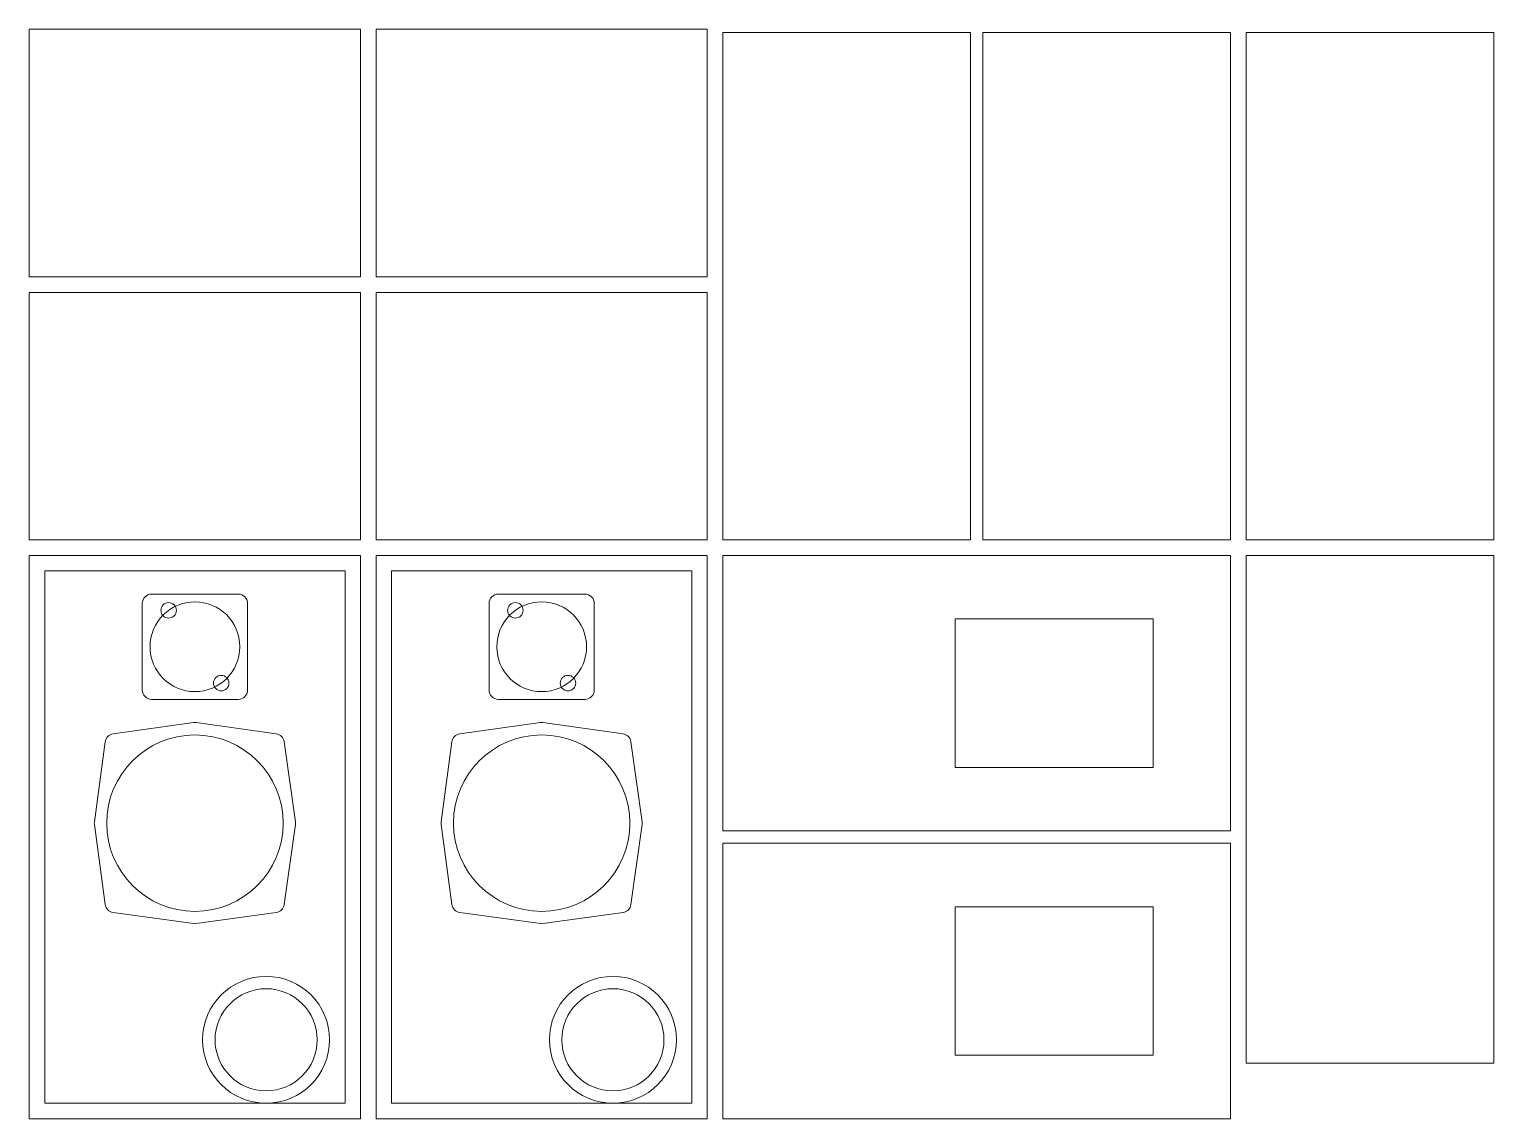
# Model space of a CAD drawing. Header units: millimetres. Extents: x -600 to 346, y -500 to 204.
import ezdxf

# ---------------------------------------------------------------- set-up
doc = ezdxf.new("R2010")
doc.units = ezdxf.units.MM
doc.header["$MEASUREMENT"] = 0
doc.layers.add('layer 1', color=7, linetype='Continuous')

msp = doc.modelspace()

# ---------------------------------------------------------------- linework, layer by layer
at = {"layer": 'layer 1', "color": 250, "lineweight": 20}
for points in [[(-600.0326, 43.9587), (-386.0326, 43.9587), (-386.0326, 203.9587), (-600.0326, 203.9587), (-600.0326, 43.9587)], [(-376.0326, 43.9587), (-162.0326, 43.9587), (-162.0326, 203.9587), (-376.0326, 203.9587), (-376.0326, 43.9587)], [(-152.0326, -126.0413), (7.9674, -126.0413), (7.9674, 201.9587), (-152.0326, 201.9587), (-152.0326, -126.0413)], [(15.9674, -126.0413), (175.9674, -126.0413), (175.9674, 201.9587), (15.9674, 201.9587), (15.9674, -126.0413)], [(185.9674, -126.0413), (345.9674, -126.0413), (345.9674, 201.9587), (185.9674, 201.9587), (185.9674, -126.0413)], [(-600.0326, -126.0413), (-386.0326, -126.0413), (-386.0326, 33.9587), (-600.0326, 33.9587), (-600.0326, -126.0413)], [(-376.0326, -126.0413), (-162.0326, -126.0413), (-162.0326, 33.9587), (-376.0326, 33.9587), (-376.0326, -126.0413)], [(-600.0326, -500.0413), (-386.0326, -500.0413), (-386.0326, -136.0413), (-600.0326, -136.0413), (-600.0326, -500.0413)], [(-376.0326, -500.0413), (-162.0326, -500.0413), (-162.0326, -136.0413), (-376.0326, -136.0413), (-376.0326, -500.0413)], [(185.9674, -464.0413), (345.9674, -464.0413), (345.9674, -136.0413), (185.9674, -136.0413), (185.9674, -464.0413)], [(-590.0326, -490.0413), (-396.0326, -490.0413), (-396.0326, -146.0413), (-590.0326, -146.0413), (-590.0326, -490.0413)], [(-366.0326, -490.0413), (-172.0326, -490.0413), (-172.0326, -146.0413), (-366.0326, -146.0413), (-366.0326, -490.0413)]]:
    msp.add_lwpolyline(points, close=True, dxfattribs=at)
for centre, major_axis in [((-493.0326, -195.0413), (0, 29)), ((-510.0326, -171.544), (0, 5)), ((-269.0326, -195.0413), (0, 29)), ((-286.0326, -171.544), (0, 5)), ((-476.0326, -218.5385), (0, 5)), ((-252.0326, -218.5385), (0, 5)), ((-493.0326, -309.0413), (0, 57)), ((-269.0326, -309.0413), (0, 57)), ((-447.0326, -449.0413), (0, 41)), ((-447.0326, -449.0413), (0, 33)), ((-223.0326, -449.0413), (0, 41)), ((-223.0326, -449.0413), (0, 33))]:
    msp.add_ellipse(centre, major_axis=major_axis, ratio=1, dxfattribs=at)
for points, knots in [([(175.9674, -314.0413), (175.9674, -314.0413), (175.9674, -136.0413), (175.9674, -136.0413), (175.9674, -136.0413), (-152.0326, -136.0413), (-152.0326, -136.0413), (-152.0326, -136.0413), (-152.0326, -314.0413), (-152.0326, -314.0413), (-152.0326, -314.0413), (175.9674, -314.0413), (175.9674, -314.0413)], [0, 0, 0, 0, 0.25, 0.25, 0.25, 0.5, 0.5, 0.5, 0.75, 0.75, 0.75, 1, 1, 1, 1]), ([(-465.0326, -229.0413), (-465.0326, -229.0413), (-521.0326, -229.0413), (-521.0326, -229.0413), (-524.3326, -229.0413), (-527.0326, -226.3413), (-527.0326, -223.0413), (-527.0326, -223.0413), (-527.0326, -167.0413), (-527.0326, -167.0413), (-527.0326, -163.7413), (-524.3326, -161.0413), (-521.0326, -161.0413), (-521.0326, -161.0413), (-465.0326, -161.0413), (-465.0326, -161.0413), (-461.7326, -161.0413), (-459.0326, -163.7413), (-459.0326, -167.0413), (-459.0326, -167.0413), (-459.0326, -223.0413), (-459.0326, -223.0413), (-459.0326, -226.3413), (-461.7326, -229.0413), (-465.0326, -229.0413)], [0, 0, 0, 0, 0.125, 0.125, 0.125, 0.25, 0.25, 0.25, 0.375, 0.375, 0.375, 0.5, 0.5, 0.5, 0.625, 0.625, 0.625, 0.75, 0.75, 0.75, 0.875, 0.875, 0.875, 1, 1, 1, 1]), ([(-241.0326, -229.0413), (-241.0326, -229.0413), (-297.0326, -229.0413), (-297.0326, -229.0413), (-300.3326, -229.0413), (-303.0326, -226.3413), (-303.0326, -223.0413), (-303.0326, -223.0413), (-303.0326, -167.0413), (-303.0326, -167.0413), (-303.0326, -163.7413), (-300.3326, -161.0413), (-297.0326, -161.0413), (-297.0326, -161.0413), (-241.0326, -161.0413), (-241.0326, -161.0413), (-237.7326, -161.0413), (-235.0326, -163.7413), (-235.0326, -167.0413), (-235.0326, -167.0413), (-235.0326, -223.0413), (-235.0326, -223.0413), (-235.0326, -226.3413), (-237.7326, -229.0413), (-241.0326, -229.0413)], [0, 0, 0, 0, 0.125, 0.125, 0.125, 0.25, 0.25, 0.25, 0.375, 0.375, 0.375, 0.5, 0.5, 0.5, 0.625, 0.625, 0.625, 0.75, 0.75, 0.75, 0.875, 0.875, 0.875, 1, 1, 1, 1]), ([(-2.0326, -273.0413), (-2.0326, -273.0413), (-2.0326, -177.0413), (-2.0326, -177.0413), (-2.0326, -177.0413), (125.9674, -177.0413), (125.9674, -177.0413), (125.9674, -177.0413), (125.9674, -273.0413), (125.9674, -273.0413), (125.9674, -273.0413), (-2.0326, -273.0413), (-2.0326, -273.0413)], [0, 0, 0, 0, 0.25, 0.25, 0.25, 0.5, 0.5, 0.5, 0.75, 0.75, 0.75, 1, 1, 1, 1]), ([(-545.9117, -251.3627), (-545.9117, -251.3627), (-493.8624, -244.1019), (-493.8624, -244.1019), (-493.2826, -244.021), (-492.7779, -244.0212), (-492.1981, -244.1026), (-492.1981, -244.1026), (-440.4662, -251.3634), (-440.4662, -251.3634), (-437.7724, -251.7415), (-435.7322, -253.7817), (-435.3541, -256.4756), (-435.3541, -256.4756), (-428.0938, -308.2067), (-428.0938, -308.2067), (-428.0122, -308.7882), (-428.0122, -309.2944), (-428.0938, -309.8759), (-428.0938, -309.8759), (-435.3541, -361.607), (-435.3541, -361.607), (-435.7322, -364.3009), (-437.7724, -366.3411), (-440.4662, -366.7192), (-440.4662, -366.7192), (-492.1981, -373.98), (-492.1981, -373.98), (-492.7779, -374.0614), (-493.2826, -374.0616), (-493.8624, -373.9807), (-493.8624, -373.9807), (-545.9117, -366.7199), (-545.9117, -366.7199), (-548.6201, -366.3421), (-550.6699, -364.2817), (-551.0337, -361.5712), (-551.0337, -361.5712), (-557.9765, -309.8401), (-557.9765, -309.8401), (-558.0513, -309.2832), (-558.0513, -308.7994), (-557.9765, -308.2425), (-557.9765, -308.2425), (-551.0337, -256.5114), (-551.0337, -256.5114), (-550.6699, -253.8009), (-548.6201, -251.7405), (-545.9117, -251.3627)], [0, 0, 0, 0, 0.0625, 0.0625, 0.0625, 0.125, 0.125, 0.125, 0.1875, 0.1875, 0.1875, 0.25, 0.25, 0.25, 0.3125, 0.3125, 0.3125, 0.375, 0.375, 0.375, 0.4375, 0.4375, 0.4375, 0.5, 0.5, 0.5, 0.5625, 0.5625, 0.5625, 0.625, 0.625, 0.625, 0.6875, 0.6875, 0.6875, 0.75, 0.75, 0.75, 0.8125, 0.8125, 0.8125, 0.875, 0.875, 0.875, 0.9375, 0.9375, 0.9375, 1, 1, 1, 1]), ([(-321.9117, -251.3627), (-321.9117, -251.3627), (-269.8624, -244.1019), (-269.8624, -244.1019), (-269.2826, -244.021), (-268.7779, -244.0212), (-268.1981, -244.1026), (-268.1981, -244.1026), (-216.4662, -251.3634), (-216.4662, -251.3634), (-213.7724, -251.7415), (-211.7322, -253.7817), (-211.3541, -256.4756), (-211.3541, -256.4756), (-204.0938, -308.2067), (-204.0938, -308.2067), (-204.0122, -308.7882), (-204.0122, -309.2944), (-204.0938, -309.8759), (-204.0938, -309.8759), (-211.3541, -361.607), (-211.3541, -361.607), (-211.7322, -364.3009), (-213.7724, -366.3411), (-216.4662, -366.7192), (-216.4662, -366.7192), (-268.1981, -373.98), (-268.1981, -373.98), (-268.7779, -374.0614), (-269.2826, -374.0616), (-269.8624, -373.9807), (-269.8624, -373.9807), (-321.9117, -366.7199), (-321.9117, -366.7199), (-324.6201, -366.3421), (-326.6699, -364.2817), (-327.0337, -361.5712), (-327.0337, -361.5712), (-333.9765, -309.8401), (-333.9765, -309.8401), (-334.0513, -309.2832), (-334.0513, -308.7994), (-333.9765, -308.2425), (-333.9765, -308.2425), (-327.0337, -256.5114), (-327.0337, -256.5114), (-326.6699, -253.8009), (-324.6201, -251.7405), (-321.9117, -251.3627)], [0, 0, 0, 0, 0.0625, 0.0625, 0.0625, 0.125, 0.125, 0.125, 0.1875, 0.1875, 0.1875, 0.25, 0.25, 0.25, 0.3125, 0.3125, 0.3125, 0.375, 0.375, 0.375, 0.4375, 0.4375, 0.4375, 0.5, 0.5, 0.5, 0.5625, 0.5625, 0.5625, 0.625, 0.625, 0.625, 0.6875, 0.6875, 0.6875, 0.75, 0.75, 0.75, 0.8125, 0.8125, 0.8125, 0.875, 0.875, 0.875, 0.9375, 0.9375, 0.9375, 1, 1, 1, 1]), ([(175.9674, -500.0413), (175.9674, -500.0413), (175.9674, -322.0413), (175.9674, -322.0413), (175.9674, -322.0413), (-152.0326, -322.0413), (-152.0326, -322.0413), (-152.0326, -322.0413), (-152.0326, -500.0413), (-152.0326, -500.0413), (-152.0326, -500.0413), (175.9674, -500.0413), (175.9674, -500.0413)], [0, 0, 0, 0, 0.25, 0.25, 0.25, 0.5, 0.5, 0.5, 0.75, 0.75, 0.75, 1, 1, 1, 1]), ([(-2.0326, -459.0413), (-2.0326, -459.0413), (-2.0326, -363.0413), (-2.0326, -363.0413), (-2.0326, -363.0413), (125.9674, -363.0413), (125.9674, -363.0413), (125.9674, -363.0413), (125.9674, -459.0413), (125.9674, -459.0413), (125.9674, -459.0413), (-2.0326, -459.0413), (-2.0326, -459.0413)], [0, 0, 0, 0, 0.25, 0.25, 0.25, 0.5, 0.5, 0.5, 0.75, 0.75, 0.75, 1, 1, 1, 1])]:
    msp.add_open_spline(points, degree=3, knots=knots, dxfattribs=at)

doc.saveas('drawing.dxf')
